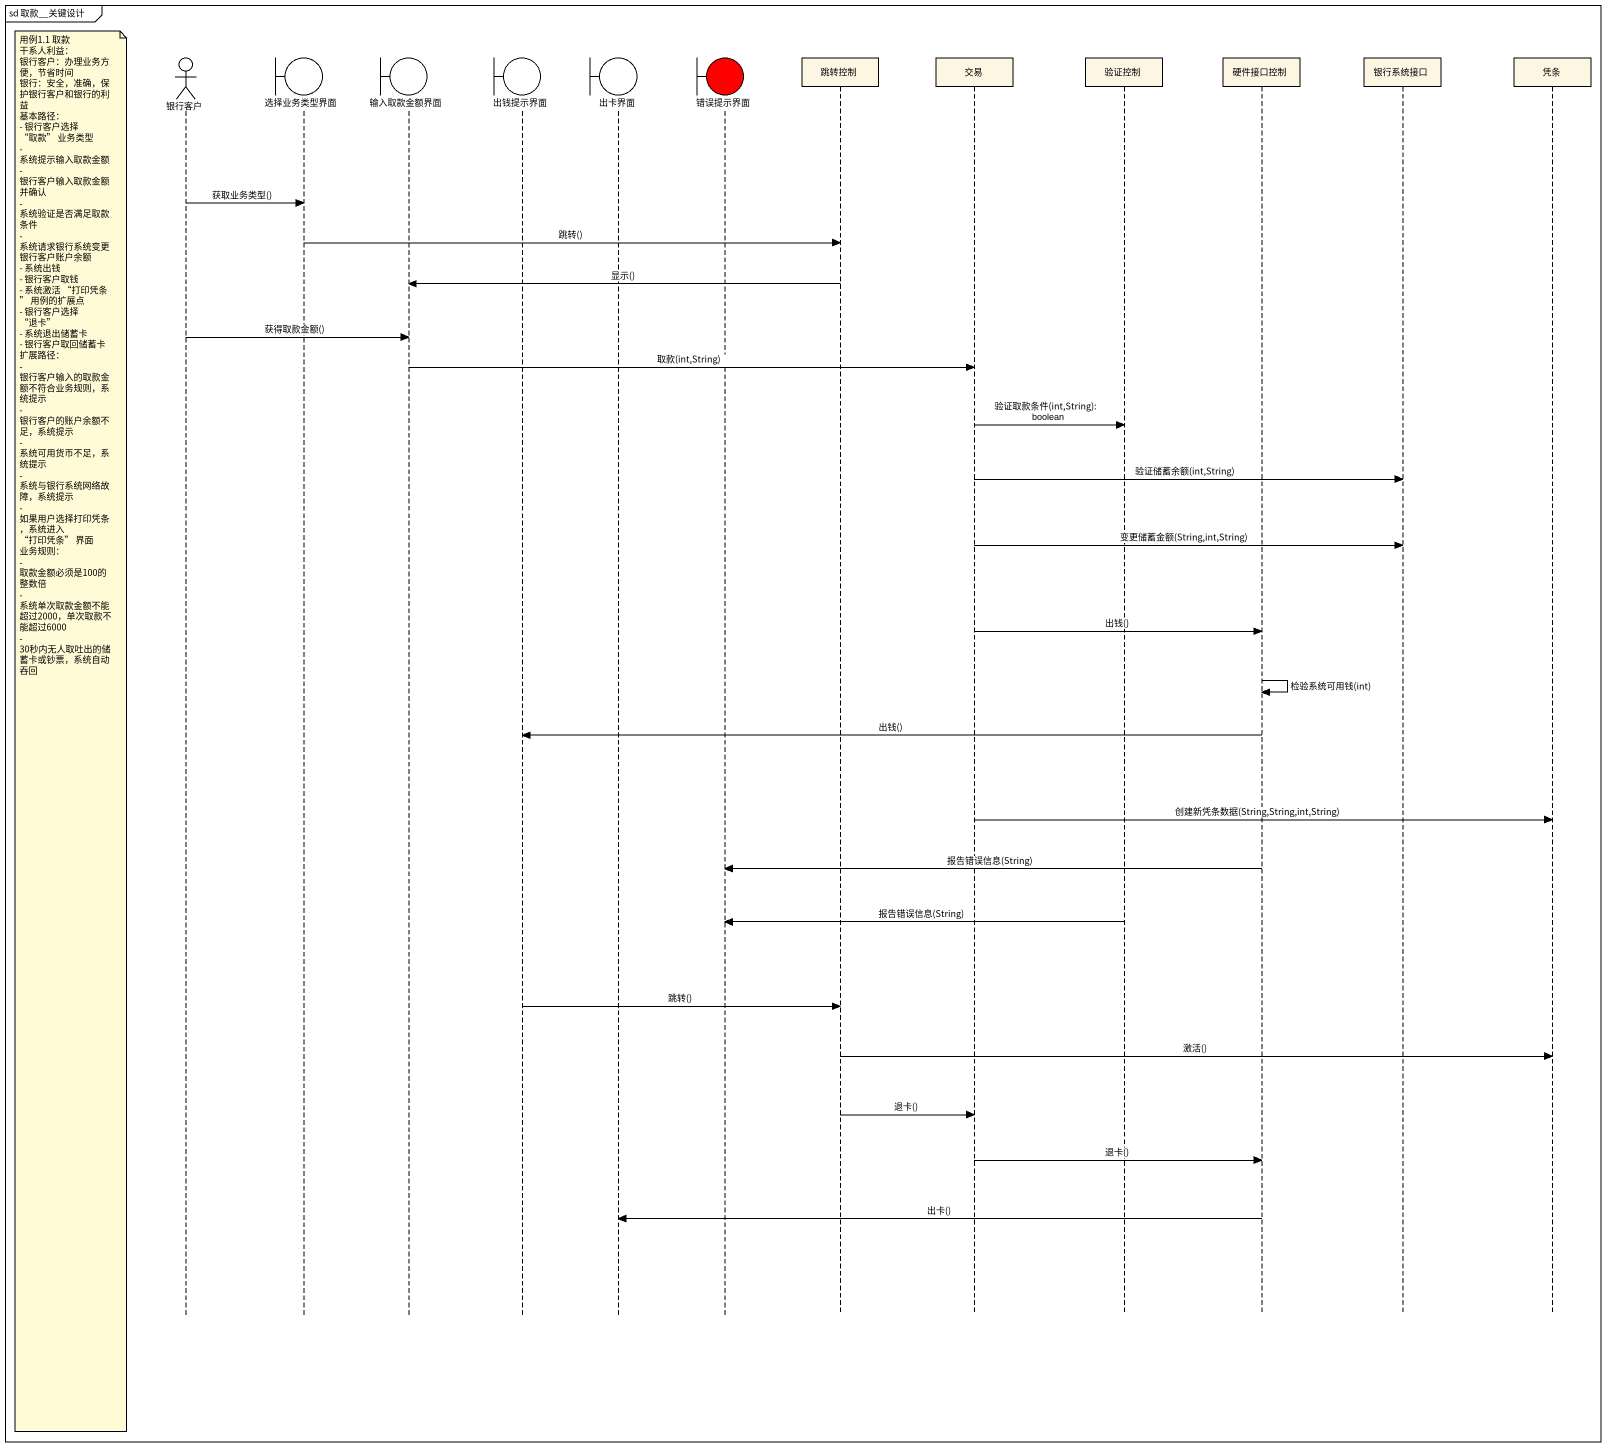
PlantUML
@startuml
mainframe sd 取款__关键设计
hide footbox
actor 银行客户
boundary 选择业务类型界面
boundary 输入取款金额界面
boundary 出钱提示界面
boundary 出卡界面
boundary 错误提示界面 #FF0000
participant 跳转控制
participant 交易
participant 验证控制
participant 硬件接口控制
participant 银行系统接口
participant 凭条

银行客户 -> 选择业务类型界面 : 获取业务类型()
选择业务类型界面 -> 跳转控制 : 跳转()
跳转控制 -> 输入取款金额界面 : 显示()
银行客户 -> 输入取款金额界面 : 获得取款金额()
输入取款金额界面 -> 交易 : 取款(int,String)
交易 -> 验证控制 : 验证取款条件(int,String): boolean
交易 -> 银行系统接口 : 验证储蓄余额(int,String)
交易 -> 银行系统接口 : 变更储蓄金额(String,int,String)
交易 -> 硬件接口控制 : 出钱()
硬件接口控制 -> 硬件接口控制 : 检验系统可用钱(int)
note left of 银行客户
  用例1.1 取款
  干系人利益：
  银行客户：办理业务方便，节省时间
  银行：安全，准确，保护银行客户和银行的利益
  基本路径：
  - 银行客户选择 “取款” 业务类型
  - 系统提示输入取款金额
  - 银行客户输入取款金额并确认
  - 系统验证是否满足取款条件
  - 系统请求银行系统变更银行客户账户余额
  - 系统出钱
  - 银行客户取钱
  - 系统激活 “打印凭条 ” 用例的扩展点
  - 银行客户选择 “退卡”
  - 系统退出储蓄卡
  - 银行客户取回储蓄卡
  扩展路径：
  - 银行客户输入的取款金额不符合业务规则，系统提示
  - 银行客户的账户余额不足，系统提示
  - 系统可用货币不足，系统提示
  - 系统与银行系统网络故障，系统提示
  - 如果用户选择打印凭条，系统进入 “打印凭条” 界面
  业务规则：
  - 取款金额必须是100的整数倍
  - 系统单次取款金额不能超过2000，单次取款不能超过6000
  - 30秒内无人取吐出的储蓄卡或钞票，系统自动吞回
end note
硬件接口控制 -> 出钱提示界面 : 出钱()
交易 -> 凭条 : 创建新凭条数据(String,String,int,String)
硬件接口控制 -> 错误提示界面 : 报告错误信息(String)
验证控制 -> 错误提示界面 : 报告错误信息(String)
出钱提示界面 -> 跳转控制 : 跳转()
跳转控制 -> 凭条 : 激活()
跳转控制 -> 交易 : 退卡()
交易 -> 硬件接口控制 : 退卡()
硬件接口控制 -> 出卡界面 : 出卡()
@enduml
